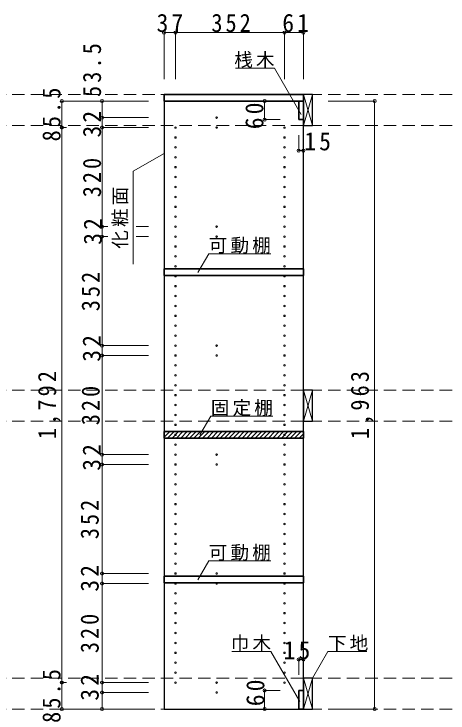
# Model space of a CAD drawing. Units: millimetres, scale not verified. Extents: x -3922 to 3878, y -2932 to 2722.
# Drawn here: x -646 to 755, y -1724 to 533 of the extents above; entities that cross this region are included whole.
import ezdxf

# ---------------------------------------------------------------- set-up
doc = ezdxf.new("R2010")
doc.units = ezdxf.units.MM
doc.header["$LTSCALE"] = 20
doc.header["$PDMODE"] = 32
doc.header["$PDSIZE"] = 10
doc.linetypes.add('DASHED2', pattern=[3, 2, -1])
for name, color, linetype, lineweight in [('0-2', 2, 'Continuous', 35), ('0-3_固定棚', 3, 'Continuous', 25), ('0-4_可動棚', 3, 'Continuous', 25), ('0-5_側板', 4, 'Continuous', 9), ('0-7_桟木・巾木', 2, 'Continuous', 35), ('0-8', 3, 'Continuous', 25), ('0-A_文字', 7, 'Continuous', 18), ('0-B_寸法', 7, 'Continuous', 9), ('0-C_ハッチ', 4, 'Continuous', 9)]:
    doc.layers.add(name, color=color, linetype=linetype, lineweight=lineweight)
doc.styles.add('ＭＳ ゴシック', font='')
doc.styles.get('ＭＳ ゴシック').set_extended_font_data('MS Gothic')

msp = doc.modelspace()

# ---------------------------------------------------------------- linework, layer by layer
at = {"layer": '0-2'}
for p, q in [((-161.67, 272.73), (288.33, 272.73)), ((288.33, 272.73), (288.33, 251.73))]:
    msp.add_line(p, q, dxfattribs=at)
msp.add_lwpolyline([(288.33, 251.73), (-161.67, 251.73), (-161.67, 272.73)], dxfattribs=at)
at = {"layer": '0-3_固定棚', "color": 2, "lineweight": 35}
for p, q in [((-161.67, -815.27), (288.33, -815.27)), ((-161.67, -815.27), (-161.67, -836.27)), ((288.33, -815.27), (288.33, -836.27)), ((-161.67, -836.27), (288.33, -836.27))]:
    msp.add_line(p, q, dxfattribs=at)
at = {"layer": '0-4_可動棚', "color": 2, "lineweight": 35}
for p, q in [((-161.67, -311.27), (-161.67, -290.27)), ((288.33, -290.27), (-161.67, -290.27)), ((-161.67, -1303.27), (-161.67, -1282.27)), ((288.33, -1282.27), (-161.67, -1282.27))]:
    msp.add_line(p, q, dxfattribs=at)
for points in [[(288.33, -290.27), (288.33, -311.27), (-161.67, -311.27)], [(288.33, -1282.27), (288.33, -1303.27), (-161.67, -1303.27)]]:
    msp.add_lwpolyline(points, dxfattribs=at)
at = {"layer": '0-5_側板', "color": 3, "lineweight": 25}
for p, q in [((288.33, 251.73), (-161.67, 251.73)), ((288.33, -1711.27), (288.33, 251.73))]:
    msp.add_line(p, q, dxfattribs=at)
msp.add_lwpolyline([(-161.67, 251.73), (-161.67, -1711.27), (288.33, -1711.27)], dxfattribs=at)
at = {"layer": '0-5_側板'}
for centre in [(8.33, 198.23), (-124.67, 166.23), (8.33, 166.23), (227.33, 166.23), (-124.67, 134.23), (227.33, 134.23), (-124.67, 102.23), (227.33, 102.23), (-124.67, 70.23), (227.33, 70.23), (-124.67, 38.23), (227.33, 38.23), (-124.67, 6.23), (227.33, 6.23), (-124.67, -25.77), (227.33, -25.77), (-124.67, -57.77), (227.33, -57.77), (-124.67, -89.77), (227.33, -89.77), (-124.67, -121.77), (227.33, -121.77), (-124.67, -153.77), (8.33, -153.77), (227.33, -153.77), (-124.67, -185.77), (8.33, -185.77), (227.33, -185.77), (-124.67, -217.77), (227.33, -217.77), (-124.67, -249.77), (227.33, -249.77), (-124.67, -281.77), (227.33, -281.77), (-124.67, -313.77), (227.33, -313.77), (-124.67, -345.77), (227.33, -345.77), (-124.67, -377.77), (227.33, -377.77), (-124.67, -409.77), (227.33, -409.77), (-124.67, -441.77), (227.33, -441.77), (-124.67, -473.77), (227.33, -473.77), (-124.67, -505.77), (227.33, -505.77), (-124.67, -537.77), (8.33, -537.77), (227.33, -537.77), (-124.67, -569.77), (8.33, -569.77), (227.33, -569.77), (-124.67, -601.77), (227.33, -601.77), (-124.67, -633.77), (227.33, -633.77), (-124.67, -665.77), (227.33, -665.77), (-124.67, -697.77), (227.33, -697.77), (-124.67, -729.77), (227.33, -729.77), (-124.67, -761.77), (227.33, -761.77), (-124.67, -793.77), (227.33, -793.77), (-124.67, -825.77), (227.33, -825.77), (-124.67, -857.77), (227.33, -857.77), (-124.67, -889.77), (8.33, -889.77), (227.33, -889.77), (-124.67, -921.77), (8.33, -921.77), (227.33, -921.77), (-124.67, -953.77), (227.33, -953.77), (-124.67, -985.77), (227.33, -985.77), (-124.67, -1017.77), (227.33, -1017.77), (-124.67, -1049.77), (227.33, -1049.77), (-124.67, -1081.77), (227.33, -1081.77), (-124.67, -1113.77), (227.33, -1113.77), (-124.67, -1145.77), (227.33, -1145.77), (-124.67, -1177.77), (227.33, -1177.77), (-124.67, -1209.77), (227.33, -1209.77), (-124.67, -1241.77), (227.33, -1241.77), (-124.67, -1273.77), (8.33, -1273.77), (227.33, -1273.77), (-124.67, -1305.77), (8.33, -1305.77), (227.33, -1305.77), (-124.67, -1337.77), (227.33, -1337.77), (-124.67, -1369.77), (227.33, -1369.77), (-124.67, -1401.77), (227.33, -1401.77), (-124.67, -1433.77), (227.33, -1433.77), (-124.67, -1465.77), (227.33, -1465.77), (-124.67, -1497.77), (227.33, -1497.77), (-124.67, -1529.77), (227.33, -1529.77), (-124.67, -1561.77), (227.33, -1561.77), (-124.67, -1593.77), (227.33, -1593.77), (-124.67, -1625.77), (8.33, -1625.77), (227.33, -1625.77), (8.33, -1657.77)]:
    msp.add_circle(centre, 2.5, dxfattribs=at)
at = {"layer": '0-7_桟木・巾木'}
for p, q in [((288.33, 251.73), (273.33, 251.73)), ((273.33, 191.73), (273.33, 251.73)), ((288.33, 251.73), (288.33, 191.73)), ((273.33, -1651.27), (288.33, -1651.27)), ((288.33, -1651.27), (288.33, -1711.27))]:
    msp.add_line(p, q, dxfattribs=at)
for points in [[(288.33, 191.73), (276.84, 191.73), (273.33, 191.73)], [(288.33, -1711.27), (273.33, -1711.27), (273.33, -1651.27)]]:
    msp.add_lwpolyline(points, dxfattribs=at)
at = {"layer": '0-8'}
for p, q in [((288.33, 272.73), (288.33, 172.73)), ((318.33, 272.73), (288.33, 272.73)), ((318.33, 172.73), (318.33, 272.73)), ((288.33, 172.73), (318.33, 172.73)), ((288.33, -681.27), (288.33, -781.27)), ((318.33, -681.27), (288.33, -681.27)), ((318.33, -781.27), (318.33, -681.27)), ((288.33, -781.27), (318.33, -781.27)), ((288.33, -1611.27), (288.33, -1711.27)), ((318.33, -1611.27), (288.33, -1611.27)), ((318.33, -1711.27), (318.33, -1611.27)), ((288.33, -1711.27), (318.33, -1711.27))]:
    msp.add_line(p, q, dxfattribs=at)
at = {"layer": '0-8', "color": 7, "lineweight": 18}
for p, q in [((288.33, 172.73), (318.33, 272.73)), ((288.33, 272.73), (318.33, 172.73)), ((288.33, -781.27), (318.33, -681.27)), ((288.33, -681.27), (318.33, -781.27)), ((288.33, -1711.27), (318.33, -1611.27)), ((288.33, -1611.27), (318.33, -1711.27))]:
    msp.add_line(p, q, dxfattribs=at)
at = {"layer": '0-A_文字'}
for p, q in [((194.99, 358.32), (68.96, 358.32)), ((281.66, 208.2), (194.99, 358.32)), ((-161.67, 82.66), (-261.67, 24.93)), ((-261.67, -275.07), (-261.67, 24.93)), ((-52.17, -301.79), (-17.15, -241.14)), ((182.85, -241.14), (-17.15, -241.14)), ((-45.51, -826.33), (-10.5, -765.68)), ((189.5, -765.68), (-10.5, -765.68)), ((-52.17, -1293.79), (-17.15, -1233.14)), ((182.85, -1233.14), (-17.15, -1233.14)), ((318.33, -1611.27), (367.75, -1525.68)), ((367.75, -1525.68), (493.78, -1525.68))]:
    msp.add_line(p, q, dxfattribs=at)
msp.add_lwpolyline([(276.93, -1687.41), (183.56, -1525.68), (57.53, -1525.68)], dxfattribs=at)
at = {"layer": '0-B_寸法', "color": 4}
for p, q in [((-161.67, 472.73), (-161.67, 322.73)), ((-161.67, 472.73), (288.33, 472.73)), ((-124.67, 472.73), (-124.67, 322.73)), ((227.33, 472.73), (227.33, 322.73)), ((288.33, 472.73), (288.33, 322.73)), ((-491.67, 251.73), (-491.67, -1711.27)), ((-491.67, 251.73), (-361.67, 251.73)), ((-361.67, 251.73), (-361.67, 198.23)), ((-211.67, 251.73), (-361.67, 251.73)), ((163.33, 251.73), (163.33, 191.73)), ((163.33, 251.73), (213.33, 251.73)), ((518.33, 251.73), (368.33, 251.73)), ((518.33, 251.73), (518.33, -1711.27)), ((-361.67, 198.23), (-361.67, 166.23)), ((-211.67, 198.23), (-361.67, 198.23)), ((163.33, 191.73), (213.33, 191.73)), ((-491.67, 166.23), (-476.65, 166.23)), ((-361.67, 166.23), (-361.67, -153.77)), ((-211.67, 166.23), (-361.67, 166.23)), ((273.33, 91.73), (273.33, 141.73)), ((288.33, 91.73), (288.33, 141.73)), ((273.33, 91.73), (288.33, 91.73)), ((-361.67, -153.77), (-361.67, -185.77)), ((-343.17, -153.77), (-361.67, -153.77)), ((-211.67, -153.77), (-251.42, -153.77)), ((-361.67, -185.77), (-361.67, -537.77)), ((-343.17, -185.77), (-361.67, -185.77)), ((-211.67, -185.77), (-251.42, -185.77)), ((-361.67, -537.77), (-361.67, -569.77)), ((-211.67, -537.77), (-361.67, -537.77)), ((-361.67, -569.77), (-361.67, -889.77)), ((-211.67, -569.77), (-361.67, -569.77)), ((-361.67, -889.77), (-361.67, -921.77)), ((-211.67, -889.77), (-361.67, -889.77)), ((-211.67, -921.77), (-361.67, -921.77)), ((-361.67, -1273.77), (-361.67, -921.77)), ((-361.67, -1305.77), (-361.67, -1273.77)), ((-361.67, -1273.77), (-211.67, -1273.77)), ((-361.67, -1625.77), (-361.67, -1305.77)), ((-361.67, -1305.77), (-211.67, -1305.77)), ((273.33, -1551.27), (288.33, -1551.27)), ((273.33, -1551.27), (273.33, -1601.27)), ((288.33, -1551.27), (288.33, -1601.27)), ((-491.67, -1625.77), (-476.65, -1625.77)), ((-361.67, -1657.77), (-361.67, -1625.77)), ((-361.67, -1625.77), (-211.67, -1625.77)), ((-361.67, -1711.27), (-361.67, -1657.77)), ((-361.67, -1657.77), (-211.67, -1657.77)), ((163.33, -1651.27), (163.33, -1711.27)), ((163.33, -1651.27), (213.33, -1651.27)), ((-491.67, -1711.27), (-361.67, -1711.27)), ((-361.67, -1711.27), (-211.67, -1711.27)), ((163.33, -1711.27), (213.33, -1711.27)), ((518.33, -1711.27), (368.33, -1711.27))]:
    msp.add_line(p, q, dxfattribs=at)
at = {"layer": '0-B_寸法', "color": 4, "linetype": 'DASHED2'}
for p, q in [((3048.33, 272.73), (-3060.67, 272.73)), ((3048.33, 172.73), (-3060.67, 172.73)), ((3048.33, -681.27), (-3060.67, -681.27)), ((3048.33, -781.27), (-3060.67, -781.27)), ((3048.33, -1611.27), (-3060.67, -1611.27)), ((3048.33, -1711.27), (-3060.67, -1711.27))]:
    msp.add_line(p, q, dxfattribs=at)
at = {"layer": '0-B_寸法'}
for p in [(-161.67, 472.73), (-124.67, 472.73), (227.33, 472.73), (288.33, 472.73), (-491.67, 251.73), (-361.67, 251.73), (163.33, 251.73), (518.33, 251.73), (-361.67, 198.23), (163.33, 191.73), (-491.67, 166.23), (-361.67, 166.23), (273.33, 91.73), (288.33, 91.73), (-361.67, -153.77), (-361.67, -185.77), (-361.67, -537.77), (-361.67, -569.77), (-361.67, -889.77), (-361.67, -921.77), (-361.67, -1273.77), (-361.67, -1305.77), (273.33, -1551.27), (288.33, -1551.27), (-491.67, -1625.77), (-361.67, -1625.77), (163.33, -1651.27), (-361.67, -1657.77), (-491.67, -1711.27), (-361.67, -1711.27), (163.33, -1711.27), (518.33, -1711.27)]:
    msp.add_point(p, dxfattribs=at)
at = {"layer": '0-C_ハッチ'}
for p, q in [((-161.67, -833.79), (-143.14, -815.27)), ((-161.67, -819.65), (-157.28, -815.27)), ((-150, -836.27), (-129, -815.27)), ((-135.86, -836.27), (-114.86, -815.27)), ((-121.71, -836.27), (-100.71, -815.27)), ((-107.57, -836.27), (-86.57, -815.27)), ((-93.43, -836.27), (-72.43, -815.27)), ((-79.29, -836.27), (-58.29, -815.27)), ((-65.14, -836.27), (-44.14, -815.27)), ((-51, -836.27), (-30, -815.27)), ((-36.86, -836.27), (-15.86, -815.27)), ((-22.72, -836.27), (-1.72, -815.27)), ((-8.58, -836.27), (12.42, -815.27)), ((5.57, -836.27), (26.57, -815.27)), ((19.71, -836.27), (40.71, -815.27)), ((33.85, -836.27), (54.85, -815.27)), ((47.99, -836.27), (68.99, -815.27)), ((62.13, -836.27), (83.13, -815.27)), ((76.28, -836.27), (97.28, -815.27)), ((90.42, -836.27), (111.42, -815.27)), ((104.56, -836.27), (125.56, -815.27)), ((118.7, -836.27), (139.7, -815.27)), ((132.85, -836.27), (153.85, -815.27)), ((146.99, -836.27), (167.99, -815.27)), ((161.13, -836.27), (182.13, -815.27)), ((175.27, -836.27), (196.27, -815.27)), ((189.41, -836.27), (210.41, -815.27)), ((203.56, -836.27), (224.56, -815.27)), ((217.7, -836.27), (238.7, -815.27)), ((231.84, -836.27), (252.84, -815.27)), ((245.98, -836.27), (266.98, -815.27)), ((260.12, -836.27), (281.12, -815.27)), ((274.27, -836.27), (288.33, -822.2))]:
    msp.add_line(p, q, dxfattribs=at)

# ---------------------------------------------------------------- texts
at = {"layer": '0-A_文字', "char_height": 43.99, "attachment_point": 7, "style": 'ＭＳ ゴシック'}
for s, insert in [('\\T1.17;桟木', (64.99, 358.32)), ('\\T1.17;可動棚', (-17.15, -241.14)), ('\\T1.17;固定棚', (-10.5, -765.68)), ('\\T1.17;可動棚', (-17.15, -1233.14)), ('\\T1.17;巾木', (53.56, -1525.68)), ('\\T1.17;下地', (367.75, -1525.68))]:
    msp.add_mtext(s, dxfattribs=dict(at, insert=insert))
at = {"layer": '0-A_文字', "insert": (-276.67, -225.07), "char_height": 43.99, "attachment_point": 7, "rotation": 90, "style": 'ＭＳ ゴシック'}
msp.add_mtext('\\T1.17;化粧面', dxfattribs=at)
at = {"layer": '0-B_寸法', "char_height": 58.65, "attachment_point": 7, "style": 'ＭＳ ゴシック'}
for s, insert in [('\\T1.27;\\W0.95;37', (-185.67, 473.94)), ('\\T1.27;\\W0.9;352', (-8.67, 473.94)), ('\\T1.27;\\W0.95;61', (220.33, 473.94)), ('\\T1.27;\\W0.95;15', (291.23, 91.73)), ('\\T1.27;\\W0.95;15', (224.49, -1551.27))]:
    msp.add_mtext(s, dxfattribs=dict(at, insert=insert))
at = {"layer": '0-B_寸法', "char_height": 58.65, "attachment_point": 7, "rotation": 90, "style": 'ＭＳ ゴシック'}
for s, insert in [('\\T1.28;\\W0.9;53.5', (-364.28, 264.81)), ('\\T1.28;\\W0.9;85.5', (-494.99, 121.48)), ('\\T1.27;\\W0.95;60', (160.13, 160.86)), ('\\T1.27;\\W0.95;32', (-364.28, 134.1)), ('\\T1.27;\\W0.9;320', (-364.28, -58.77)), ('\\T1.27;\\W0.95;32', (-361.67, -212.27)), ('\\T1.27;\\W0.9;352', (-368.58, -426.77)), ('\\T1.27;\\W0.95;32', (-365.18, -589.89)), ('\\T1.28;\\W0.9;1,792', (-494.99, -839.77)), ('\\T1.28;\\W0.9;1,963', (515.01, -839.77)), ('\\T1.27;\\W0.9;320', (-368.58, -794.77)), ('\\T1.27;\\W0.95;32', (-365.18, -941.89)), ('\\T1.27;\\W0.9;352', (-371.67, -1162.77)), ('\\T1.27;\\W0.95;32', (-371.67, -1332.27)), ('\\T1.27;\\W0.9;320', (-371.67, -1530.77)), ('\\T1.28;\\W0.9;85.5', (-494.99, -1756.02)), ('\\T1.27;\\W0.95;32', (-371.67, -1684.27)), ('\\T1.27;\\W0.95;60', (163.33, -1702.05))]:
    msp.add_mtext(s, dxfattribs=dict(at, insert=insert))

doc.saveas('drawing.dxf')
